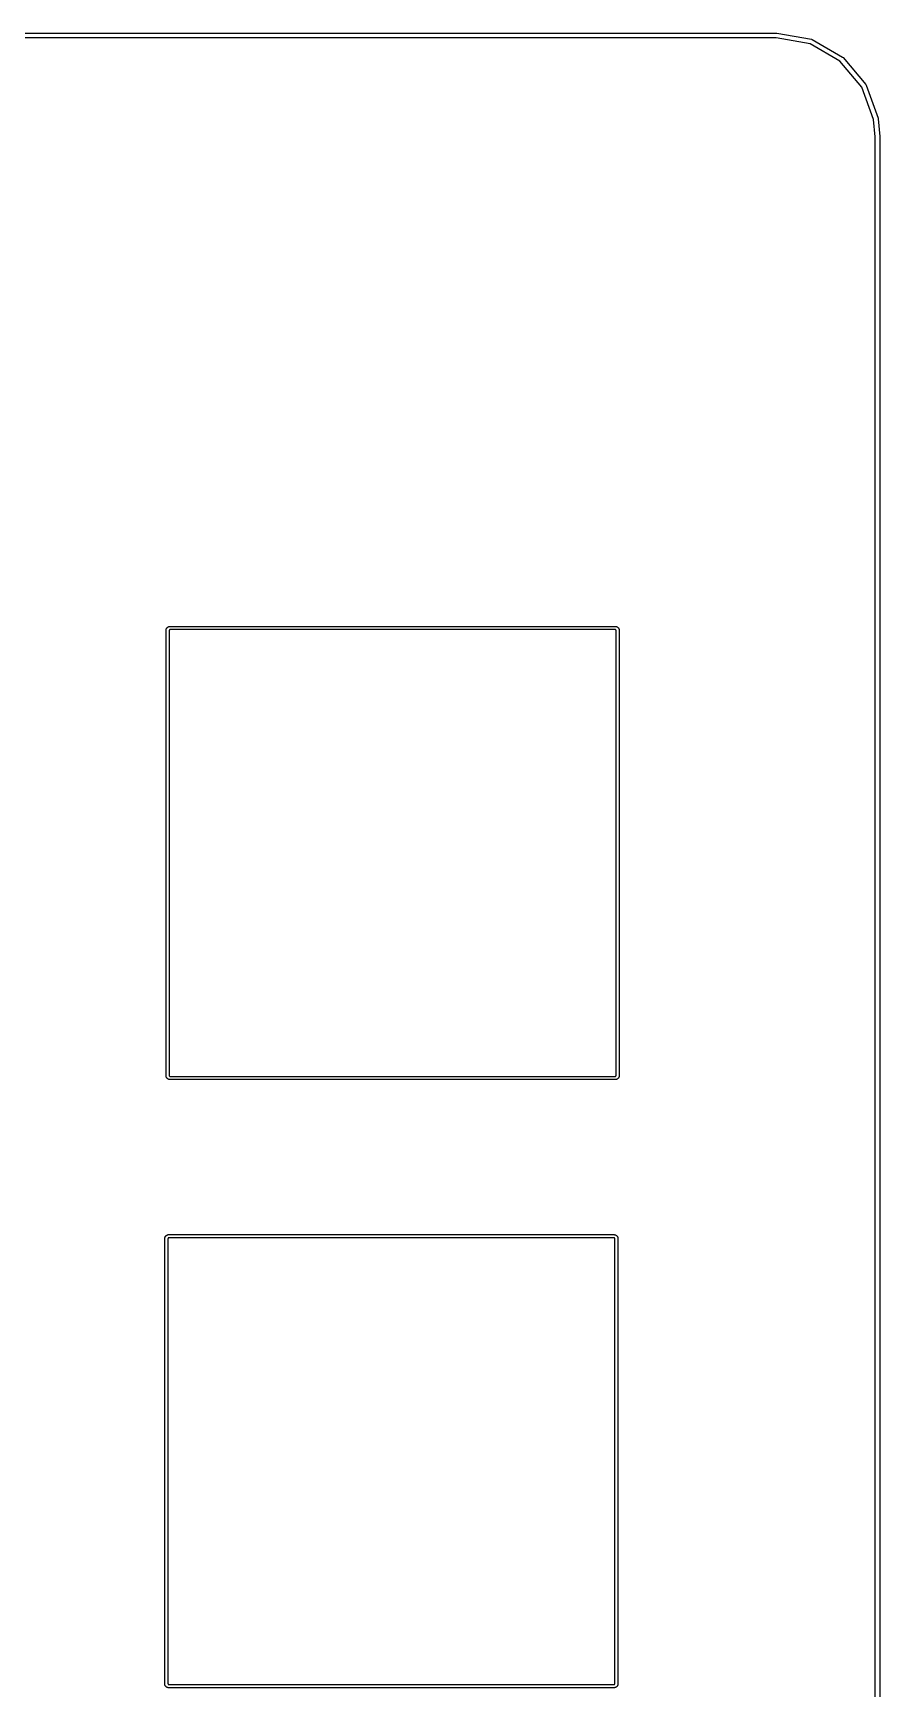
# Model space of a CAD drawing. Extents: x 69 to 219, y -146 to -41.
# Drawn here: x 187.5 to 214.1, y -92.5 to -40.6 of the extents above; entities that cross this region are included whole.
import ezdxf

# ---------------------------------------------------------------- set-up
doc = ezdxf.new("R2010")
doc.units = 0
doc.header["$MEASUREMENT"] = 0
doc.layers.add('BLACK', color=7, linetype='CONTINUOUS')

msp = doc.modelspace()

# ---------------------------------------------------------------- linework, layer by layer
at = {"layer": 'Black'}
for p, q in [((116.205, -40.565), (210.82, -40.565)), ((210.813, -40.715), (116.211, -40.715)), ((211.88, -40.903), (210.813, -40.715)), ((210.82, -40.565), (210.826, -40.5661)), ((210.826, -40.5661), (210.833, -40.5661)), ((210.833, -40.5661), (211.919, -40.7576)), ((212.812, -41.4411), (211.88, -40.903)), ((211.919, -40.7576), (211.943, -40.7665)), ((211.943, -40.7665), (211.943, -40.7665)), ((211.943, -40.7665), (212.898, -41.3179)), ((213.504, -42.2656), (212.812, -41.4411)), ((212.898, -41.3179), (212.918, -41.3346)), ((212.918, -41.3346), (212.918, -41.3346)), ((212.918, -41.3346), (213.627, -42.1793)), ((213.873, -43.28), (213.504, -42.2656)), ((213.627, -42.1793), (213.627, -42.1793)), ((213.627, -42.1793), (213.64, -42.2018)), ((213.64, -42.2018), (214.017, -43.238)), ((213.92, -43.8183), (213.873, -43.28)), ((214.017, -43.238), (214.019, -43.2477)), ((214.019, -43.2477), (214.021, -43.2571)), ((214.021, -43.2571), (214.07, -43.8085)), ((213.92, -45.085), (213.92, -43.8183)), ((214.07, -43.8085), (214.069, -43.8118)), ((214.069, -43.8118), (214.07, -43.815)), ((214.07, -43.815), (214.07, -45.085)), ((213.92, -95.25), (213.92, -45.085)), ((214.07, -45.085), (214.07, -95.25)), ((191.691, -59.2349), (191.694, -59.2301)), ((191.694, -59.2301), (191.698, -59.2257)), ((191.698, -59.2257), (191.702, -59.2209)), ((191.702, -59.2209), (191.704, -59.2198)), ((191.704, -59.2198), (191.705, -59.2185)), ((191.705, -59.2178), (191.706, -59.217)), ((191.705, -59.2185), (191.705, -59.2178)), ((191.706, -59.217), (191.712, -59.2121)), ((191.712, -59.2121), (191.718, -59.2069)), ((191.718, -59.2069), (191.719, -59.2066)), ((191.719, -59.2059), (191.721, -59.2048)), ((191.719, -59.2066), (191.719, -59.2059)), ((191.721, -59.2048), (191.723, -59.2035)), ((191.723, -59.2035), (191.73, -59.1994)), ((191.73, -59.1994), (191.737, -59.1951)), ((191.737, -59.1951), (191.74, -59.1942)), ((191.74, -59.1942), (191.742, -59.1926)), ((191.742, -59.1926), (191.75, -59.1898)), ((191.75, -59.1898), (191.758, -59.1869)), ((191.758, -59.1869), (191.761, -59.1864)), ((191.761, -59.1864), (191.764, -59.1852)), ((191.764, -59.1852), (191.772, -59.1841)), ((191.772, -59.1841), (191.78, -59.1827)), ((191.78, -59.1827), (191.782, -59.1827)), ((191.782, -59.1827), (191.785, -59.1822)), ((191.785, -59.1822), (191.789, -59.1823)), ((191.789, -59.1823), (191.793, -59.1816)), ((191.793, -59.1816), (205.763, -59.1816)), ((205.763, -59.1816), (205.767, -59.1823)), ((205.767, -59.1823), (205.771, -59.1822)), ((205.771, -59.1822), (205.774, -59.1827)), ((205.774, -59.1827), (205.776, -59.1827)), ((205.776, -59.1827), (205.776, -59.1828)), ((205.776, -59.1828), (205.777, -59.1827)), ((205.777, -59.1827), (205.785, -59.1843)), ((205.785, -59.1843), (205.793, -59.1857)), ((205.793, -59.1857), (205.793, -59.1859)), ((205.793, -59.1859), (205.794, -59.186)), ((205.794, -59.186), (205.795, -59.1864)), ((205.795, -59.1864), (205.797, -59.1867)), ((205.797, -59.1867), (205.797, -59.1868)), ((205.797, -59.1868), (205.797, -59.1868)), ((205.797, -59.1868), (205.805, -59.1896)), ((205.805, -59.1896), (205.813, -59.1923)), ((205.813, -59.1923), (205.813, -59.1925)), ((205.813, -59.1925), (205.814, -59.1926)), ((205.814, -59.1926), (205.816, -59.1942)), ((205.816, -59.1942), (205.819, -59.1951)), ((205.819, -59.1951), (205.826, -59.1994)), ((205.826, -59.1994), (205.833, -59.2035)), ((205.833, -59.2035), (205.835, -59.2048)), ((205.835, -59.2048), (205.837, -59.2059)), ((205.837, -59.2059), (205.837, -59.2066)), ((205.837, -59.2066), (205.838, -59.2069)), ((205.838, -59.2069), (205.844, -59.2121)), ((205.844, -59.2121), (205.85, -59.217)), ((205.85, -59.217), (205.851, -59.2178)), ((205.851, -59.2178), (205.851, -59.2185)), ((205.851, -59.2185), (205.852, -59.2198)), ((205.852, -59.2198), (205.854, -59.2209)), ((205.854, -59.2209), (205.858, -59.2257)), ((205.858, -59.2257), (205.862, -59.2301)), ((205.862, -59.2301), (205.865, -59.2349)), ((191.667, -59.3078), (191.668, -59.3041)), ((191.667, -73.2778), (191.667, -59.3078)), ((191.668, -59.2945), (191.669, -59.2868)), ((191.668, -59.2974), (191.668, -59.2945)), ((191.668, -59.3003), (191.668, -59.2974)), ((191.668, -59.3041), (191.668, -59.3003)), ((191.669, -59.2868), (191.67, -59.2791)), ((191.67, -59.2791), (191.671, -59.2768)), ((191.671, -59.2768), (191.672, -59.2742)), ((191.672, -59.2717), (191.673, -59.2691)), ((191.672, -59.2742), (191.672, -59.2717)), ((191.673, -59.2691), (191.675, -59.2635)), ((191.675, -59.2635), (191.677, -59.2578)), ((191.677, -59.2578), (191.679, -59.2557)), ((191.679, -59.2557), (191.68, -59.2533)), ((191.68, -59.2525), (191.683, -59.2468)), ((191.68, -59.2533), (191.68, -59.2525)), ((191.683, -59.2468), (191.687, -59.2392)), ((191.687, -59.2392), (191.691, -59.2349)), ((191.768, -59.3038), (191.767, -59.3049)), ((191.767, -59.3049), (191.767, -59.3087)), ((191.767, -59.3087), (191.767, -59.3116)), ((191.767, -59.3116), (191.767, -73.274)), ((191.769, -59.2977), (191.768, -59.3001)), ((191.768, -59.3001), (191.768, -59.3007)), ((191.768, -59.3007), (191.768, -59.3012)), ((191.768, -59.3012), (191.768, -59.3032)), ((191.768, -59.3032), (191.768, -59.3036)), ((191.768, -59.3036), (191.768, -59.3038)), ((191.771, -59.2951), (191.769, -59.2977)), ((191.772, -59.2932), (191.771, -59.294)), ((191.771, -59.294), (191.771, -59.295)), ((191.771, -59.295), (191.771, -59.2951)), ((191.773, -59.2924), (191.772, -59.2926)), ((191.772, -59.2926), (191.772, -59.2932)), ((191.776, -59.2887), (191.773, -59.2924)), ((191.778, -59.2866), (191.776, -59.2887)), ((191.779, -59.2862), (191.778, -59.2866)), ((191.78, -59.2858), (191.779, -59.2862)), ((191.779, -59.2862), (191.779, -59.2862)), ((191.782, -59.2843), (191.78, -59.2858)), ((191.786, -59.283), (191.782, -59.2842)), ((191.782, -59.2842), (191.782, -59.2843)), ((191.789, -59.2825), (191.786, -59.2829)), ((191.786, -59.2829), (191.786, -59.283)), ((191.79, -59.282), (191.789, -59.2825)), ((191.794, -59.2821), (191.79, -59.282)), ((191.797, -59.2816), (191.794, -59.2821)), ((205.759, -59.2816), (191.797, -59.2816)), ((205.762, -59.2821), (205.759, -59.2816)), ((205.766, -59.282), (205.762, -59.2821)), ((205.769, -59.2827), (205.766, -59.282)), ((205.774, -59.2842), (205.769, -59.2827)), ((205.774, -59.2843), (205.774, -59.2842)), ((205.776, -59.2858), (205.774, -59.2843)), ((205.777, -59.2862), (205.776, -59.2858)), ((205.778, -59.2866), (205.777, -59.2862)), ((205.777, -59.2862), (205.777, -59.2862)), ((205.78, -59.2887), (205.778, -59.2866)), ((205.783, -59.2924), (205.78, -59.2887)), ((205.784, -59.2926), (205.783, -59.2924)), ((205.784, -59.2932), (205.784, -59.2926)), ((205.785, -59.294), (205.784, -59.2932)), ((205.785, -59.295), (205.785, -59.294)), ((205.785, -59.2951), (205.785, -59.295)), ((205.787, -59.2977), (205.785, -59.2951)), ((205.788, -59.3001), (205.787, -59.2977)), ((205.788, -59.3007), (205.788, -59.3001)), ((205.788, -59.3012), (205.788, -59.3007)), ((205.788, -59.3032), (205.788, -59.3012)), ((205.788, -59.3036), (205.788, -59.3032)), ((205.788, -59.3038), (205.788, -59.3036)), ((205.789, -59.3049), (205.788, -59.3038)), ((205.789, -59.3087), (205.789, -59.3049)), ((205.789, -59.3116), (205.789, -59.3087)), ((205.789, -73.274), (205.789, -59.3116)), ((205.865, -59.2349), (205.869, -59.2392)), ((205.869, -59.2392), (205.873, -59.2468)), ((205.873, -59.2468), (205.876, -59.2525)), ((205.876, -59.2525), (205.876, -59.2533)), ((205.876, -59.2533), (205.877, -59.2557)), ((205.877, -59.2557), (205.879, -59.2578)), ((205.879, -59.2578), (205.881, -59.2635)), ((205.881, -59.2635), (205.883, -59.2691)), ((205.883, -59.2691), (205.884, -59.2717)), ((205.884, -59.2717), (205.884, -59.2742)), ((205.884, -59.2742), (205.885, -59.2768)), ((205.885, -59.2768), (205.886, -59.2791)), ((205.886, -59.2791), (205.887, -59.2869)), ((205.887, -59.2869), (205.888, -59.2945)), ((205.888, -59.2945), (205.888, -59.2974)), ((205.888, -59.2974), (205.888, -59.3003)), ((205.888, -59.3003), (205.888, -59.3041)), ((205.888, -59.3041), (205.889, -59.3078)), ((205.889, -59.3078), (205.889, -73.2778)), ((191.668, -73.2816), (191.667, -73.2778)), ((191.668, -73.2854), (191.668, -73.2816)), ((191.668, -73.2881), (191.668, -73.2854)), ((191.668, -73.291), (191.668, -73.2881)), ((191.669, -73.2987), (191.668, -73.291)), ((191.67, -73.3063), (191.669, -73.2987)), ((191.671, -73.3087), (191.67, -73.3063)), ((191.672, -73.3113), (191.671, -73.3087)), ((191.672, -73.3138), (191.672, -73.3113)), ((191.673, -73.3164), (191.672, -73.3138)), ((191.675, -73.322), (191.673, -73.3164)), ((191.677, -73.3277), (191.675, -73.322)), ((191.679, -73.3298), (191.677, -73.3277)), ((191.679, -73.3314), (191.679, -73.3298)), ((191.68, -73.3317), (191.679, -73.3314)), ((191.679, -73.3314), (191.679, -73.3314)), ((191.68, -73.3322), (191.68, -73.3317)), ((191.68, -73.3324), (191.68, -73.3322)), ((191.683, -73.3389), (191.68, -73.3324)), ((191.687, -73.3464), (191.683, -73.3389)), ((191.688, -73.3466), (191.687, -73.3464)), ((191.688, -73.3468), (191.688, -73.3466)), ((191.691, -73.3508), (191.688, -73.3468)), ((191.694, -73.3554), (191.691, -73.3508)), ((191.698, -73.3598), (191.694, -73.3554)), ((191.702, -73.3646), (191.698, -73.3598)), ((191.704, -73.3657), (191.702, -73.3646)), ((191.705, -73.367), (191.704, -73.3657)), ((191.705, -73.3676), (191.705, -73.367)), ((191.706, -73.3685), (191.705, -73.3676)), ((191.712, -73.3734), (191.706, -73.3685)), ((191.718, -73.3786), (191.712, -73.3734)), ((191.719, -73.3789), (191.718, -73.3786)), ((191.719, -73.3796), (191.719, -73.3789)), ((191.721, -73.3807), (191.719, -73.3796)), ((191.723, -73.382), (191.721, -73.3807)), ((191.73, -73.3861), (191.723, -73.382)), ((191.737, -73.3904), (191.73, -73.3861)), ((191.74, -73.3913), (191.737, -73.3904)), ((191.742, -73.3929), (191.74, -73.3913)), ((191.75, -73.3957), (191.742, -73.3929)), ((191.758, -73.3986), (191.75, -73.3957)), ((191.761, -73.3991), (191.758, -73.3986)), ((191.764, -73.4003), (191.761, -73.3991)), ((191.772, -73.4014), (191.764, -73.4003)), ((191.767, -73.274), (191.767, -73.2767)), ((191.767, -73.2767), (191.767, -73.2805)), ((191.767, -73.2805), (191.768, -73.2817)), ((191.768, -73.2817), (191.768, -73.2818)), ((191.768, -73.2818), (191.768, -73.2823)), ((191.768, -73.2823), (191.768, -73.2843)), ((191.768, -73.2843), (191.768, -73.2848)), ((191.768, -73.2848), (191.768, -73.2854)), ((191.768, -73.2854), (191.769, -73.2879)), ((191.769, -73.2879), (191.771, -73.2914)), ((191.771, -73.2914), (191.772, -73.2923)), ((191.772, -73.2923), (191.772, -73.2929)), ((191.772, -73.2929), (191.773, -73.2931)), ((191.78, -73.4028), (191.772, -73.4014)), ((191.773, -73.2931), (191.776, -73.2968)), ((191.776, -73.2968), (191.778, -73.2989)), ((191.778, -73.2989), (191.779, -73.2993)), ((191.779, -73.2993), (191.779, -73.2993)), ((191.779, -73.2993), (191.78, -73.2997)), ((191.78, -73.2997), (191.782, -73.3012)), ((191.782, -73.4028), (191.78, -73.4028)), ((191.782, -73.3012), (191.782, -73.3013)), ((191.782, -73.3013), (191.786, -73.3025)), ((191.785, -73.4033), (191.782, -73.4028)), ((191.789, -73.4033), (191.785, -73.4033)), ((191.786, -73.3025), (191.786, -73.3026)), ((191.786, -73.3026), (191.789, -73.303)), ((191.789, -73.303), (191.79, -73.3035)), ((191.793, -73.404), (191.789, -73.4033)), ((191.79, -73.3035), (191.794, -73.3035)), ((205.763, -73.404), (191.793, -73.404)), ((191.794, -73.3035), (191.797, -73.304)), ((191.797, -73.304), (205.759, -73.304)), ((205.759, -73.304), (205.762, -73.3035)), ((205.762, -73.3035), (205.766, -73.3035)), ((205.767, -73.4033), (205.763, -73.404)), ((205.766, -73.3035), (205.769, -73.3028)), ((205.771, -73.4033), (205.767, -73.4033)), ((205.769, -73.3028), (205.774, -73.3013)), ((205.774, -73.4028), (205.771, -73.4033)), ((205.774, -73.3012), (205.776, -73.2997)), ((205.774, -73.3013), (205.774, -73.3012)), ((205.776, -73.4028), (205.774, -73.4028)), ((205.776, -73.2997), (205.777, -73.2993)), ((205.777, -73.4028), (205.776, -73.4027)), ((205.776, -73.4027), (205.776, -73.4028)), ((205.777, -73.2993), (205.778, -73.2989)), ((205.777, -73.2993), (205.777, -73.2993)), ((205.785, -73.4012), (205.777, -73.4028)), ((205.778, -73.2989), (205.78, -73.2968)), ((205.78, -73.2968), (205.783, -73.2931)), ((205.783, -73.2931), (205.784, -73.2929)), ((205.784, -73.2923), (205.785, -73.2914)), ((205.784, -73.2929), (205.784, -73.2923)), ((205.785, -73.2914), (205.787, -73.2879)), ((205.793, -73.3998), (205.785, -73.4012)), ((205.787, -73.2879), (205.788, -73.2854)), ((205.788, -73.2817), (205.789, -73.2805)), ((205.788, -73.2818), (205.788, -73.2817)), ((205.788, -73.2823), (205.788, -73.2818)), ((205.788, -73.2843), (205.788, -73.2823)), ((205.788, -73.2848), (205.788, -73.2843)), ((205.788, -73.2854), (205.788, -73.2848)), ((205.789, -73.2767), (205.789, -73.274)), ((205.789, -73.2805), (205.789, -73.2767)), ((205.794, -73.3995), (205.793, -73.3996)), ((205.793, -73.3996), (205.793, -73.3998)), ((205.795, -73.3991), (205.794, -73.3995)), ((205.797, -73.3988), (205.795, -73.3991)), ((205.805, -73.3959), (205.797, -73.3987)), ((205.797, -73.3987), (205.797, -73.3987)), ((205.797, -73.3987), (205.797, -73.3988)), ((205.813, -73.3932), (205.805, -73.3959)), ((205.814, -73.3929), (205.813, -73.393)), ((205.813, -73.393), (205.813, -73.3932)), ((205.816, -73.3913), (205.814, -73.3929)), ((205.819, -73.3904), (205.816, -73.3913)), ((205.826, -73.3861), (205.819, -73.3904)), ((205.833, -73.382), (205.826, -73.3861)), ((205.835, -73.3807), (205.833, -73.382)), ((205.837, -73.3796), (205.835, -73.3807)), ((205.838, -73.3786), (205.837, -73.3789)), ((205.837, -73.3789), (205.837, -73.3796)), ((205.844, -73.3734), (205.838, -73.3786)), ((205.85, -73.3685), (205.844, -73.3734)), ((205.851, -73.3677), (205.85, -73.3685)), ((205.852, -73.3657), (205.851, -73.367)), ((205.851, -73.367), (205.851, -73.3677)), ((205.854, -73.3646), (205.852, -73.3657)), ((205.858, -73.3598), (205.854, -73.3646)), ((205.862, -73.3554), (205.858, -73.3598)), ((205.865, -73.3508), (205.862, -73.3554)), ((205.868, -73.3468), (205.865, -73.3508)), ((205.869, -73.3464), (205.868, -73.3466)), ((205.868, -73.3466), (205.868, -73.3468)), ((205.873, -73.3389), (205.869, -73.3464)), ((205.876, -73.3324), (205.873, -73.3389)), ((205.877, -73.3314), (205.876, -73.3317)), ((205.876, -73.3317), (205.876, -73.3322)), ((205.876, -73.3322), (205.876, -73.3324)), ((205.879, -73.3277), (205.877, -73.3298)), ((205.877, -73.3298), (205.877, -73.3314)), ((205.877, -73.3314), (205.877, -73.3314)), ((205.881, -73.322), (205.879, -73.3277)), ((205.883, -73.3164), (205.881, -73.322)), ((205.884, -73.3138), (205.883, -73.3164)), ((205.885, -73.3087), (205.884, -73.3113)), ((205.884, -73.3113), (205.884, -73.3138)), ((205.886, -73.3063), (205.885, -73.3087)), ((205.887, -73.2986), (205.886, -73.3063)), ((205.888, -73.291), (205.887, -73.2986)), ((205.889, -73.2778), (205.888, -73.2816)), ((205.888, -73.2816), (205.888, -73.2854)), ((205.888, -73.2854), (205.888, -73.2881)), ((205.888, -73.2881), (205.888, -73.291)), ((191.627, -78.3925), (191.628, -78.3888)), ((191.627, -92.3625), (191.627, -78.3925)), ((191.628, -78.3793), (191.629, -78.3718)), ((191.628, -78.3821), (191.628, -78.3793)), ((191.628, -78.385), (191.628, -78.3821)), ((191.628, -78.3888), (191.628, -78.385)), ((191.629, -78.3718), (191.63, -78.3642)), ((191.63, -78.3642), (191.631, -78.3616)), ((191.631, -78.3616), (191.632, -78.3589)), ((191.632, -78.3562), (191.633, -78.3534)), ((191.632, -78.3589), (191.632, -78.3562)), ((191.633, -78.3534), (191.635, -78.3481)), ((191.635, -78.3481), (191.637, -78.3425)), ((191.637, -78.3425), (191.639, -78.3402)), ((191.639, -78.3389), (191.64, -78.3382)), ((191.639, -78.339), (191.639, -78.3389)), ((191.639, -78.3402), (191.639, -78.339)), ((191.64, -78.3375), (191.643, -78.3314)), ((191.64, -78.3377), (191.64, -78.3375)), ((191.64, -78.3382), (191.64, -78.3377)), ((191.643, -78.3314), (191.647, -78.3239)), ((191.647, -78.3239), (191.648, -78.3237)), ((191.648, -78.3235), (191.649, -78.3221)), ((191.648, -78.3237), (191.648, -78.3235)), ((191.649, -78.3221), (191.65, -78.3205)), ((191.65, -78.3205), (191.651, -78.3181)), ((191.651, -78.3181), (191.653, -78.3153)), ((191.653, -78.3153), (191.657, -78.3112)), ((191.657, -78.3112), (191.66, -78.3067)), ((191.66, -78.3067), (191.663, -78.3051)), ((191.663, -78.3051), (191.665, -78.3029)), ((191.665, -78.3029), (191.666, -78.3023)), ((191.666, -78.3012), (191.672, -78.2966)), ((191.666, -78.3023), (191.666, -78.3012)), ((191.672, -78.2966), (191.678, -78.2916)), ((191.678, -78.2916), (191.679, -78.2911)), ((191.679, -78.2911), (191.68, -78.2903)), ((191.68, -78.2903), (191.681, -78.2895)), ((191.681, -78.2895), (191.682, -78.2886)), ((191.682, -78.2886), (191.69, -78.2842)), ((191.69, -78.2842), (191.697, -78.2798)), ((191.697, -78.2798), (191.7, -78.2787)), ((191.7, -78.2787), (191.703, -78.2771)), ((191.703, -78.2771), (191.71, -78.2746)), ((191.71, -78.2746), (191.717, -78.2719)), ((191.717, -78.2719), (191.72, -78.2713)), ((191.72, -78.2713), (191.724, -78.2699)), ((191.724, -78.2699), (191.732, -78.2688)), ((191.728, -78.3885), (191.727, -78.3896)), ((191.727, -78.3896), (191.727, -78.3934)), ((191.727, -78.3934), (191.727, -78.3963)), ((191.727, -78.3963), (191.727, -92.3587)), ((191.729, -78.3825), (191.728, -78.3848)), ((191.728, -78.3848), (191.728, -78.3856)), ((191.728, -78.3856), (191.728, -78.3859)), ((191.728, -78.3859), (191.728, -78.387)), ((191.728, -78.387), (191.728, -78.3881)), ((191.728, -78.3881), (191.728, -78.3885)), ((191.732, -78.3767), (191.729, -78.3825)), ((191.732, -78.2688), (191.74, -78.2674)), ((191.734, -78.3748), (191.732, -78.3767)), ((191.736, -78.3733), (191.734, -78.3748)), ((191.738, -78.3714), (191.736, -78.3733)), ((191.742, -78.3691), (191.738, -78.3714)), ((191.74, -78.2674), (191.742, -78.2674)), ((191.742, -78.2674), (191.745, -78.2669)), ((191.745, -78.368), (191.742, -78.3691)), ((191.745, -78.2669), (191.749, -78.267)), ((191.746, -78.3676), (191.745, -78.368)), ((191.749, -78.3672), (191.746, -78.3676)), ((191.749, -78.267), (191.753, -78.2663)), ((191.75, -78.3667), (191.749, -78.3672)), ((191.754, -78.3668), (191.75, -78.3667)), ((191.753, -78.2663), (205.723, -78.2663)), ((191.757, -78.3663), (191.754, -78.3668)), ((205.718, -78.3663), (191.757, -78.3663)), ((205.72, -78.3666), (205.718, -78.3663)), ((205.725, -78.3666), (205.72, -78.3666)), ((205.723, -78.2663), (205.727, -78.2671)), ((205.729, -78.3674), (205.725, -78.3666)), ((205.727, -78.2671), (205.732, -78.2671)), ((205.734, -78.369), (205.729, -78.3674)), ((205.729, -78.3674), (205.729, -78.3674)), ((205.732, -78.2671), (205.734, -78.2674)), ((205.734, -78.2674), (205.736, -78.2674)), ((205.734, -78.3691), (205.734, -78.369)), ((205.738, -78.3714), (205.734, -78.3691)), ((205.734, -78.3691), (205.734, -78.3691)), ((205.736, -78.2674), (205.736, -78.2675)), ((205.736, -78.2675), (205.737, -78.2674)), ((205.737, -78.2674), (205.745, -78.269)), ((205.74, -78.3733), (205.738, -78.3714)), ((205.743, -78.3771), (205.74, -78.3733)), ((205.74, -78.3733), (205.74, -78.3733)), ((205.744, -78.3772), (205.743, -78.3771)), ((205.744, -78.3777), (205.744, -78.3772)), ((205.745, -78.3787), (205.744, -78.3777)), ((205.745, -78.269), (205.753, -78.2704)), ((205.745, -78.3798), (205.745, -78.3787)), ((205.747, -78.384), (205.745, -78.3798)), ((205.748, -78.3855), (205.747, -78.384)), ((205.748, -78.3875), (205.748, -78.3855)), ((205.748, -78.3878), (205.748, -78.3875)), ((205.748, -78.3881), (205.748, -78.3878)), ((205.748, -78.3885), (205.748, -78.3881)), ((205.749, -78.3896), (205.748, -78.3885)), ((205.749, -78.3934), (205.749, -78.3896)), ((205.749, -78.3963), (205.749, -78.3934)), ((205.749, -92.3587), (205.749, -78.3963)), ((205.753, -78.2704), (205.753, -78.2706)), ((205.753, -78.2706), (205.754, -78.2707)), ((205.754, -78.2707), (205.755, -78.2713)), ((205.755, -78.2713), (205.757, -78.2716)), ((205.757, -78.2716), (205.765, -78.2744)), ((205.765, -78.2744), (205.773, -78.2771)), ((205.773, -78.2771), (205.776, -78.2787)), ((205.776, -78.2787), (205.779, -78.2798)), ((205.779, -78.2798), (205.786, -78.2842)), ((205.786, -78.2842), (205.794, -78.2886)), ((205.794, -78.2886), (205.795, -78.2895)), ((205.795, -78.2895), (205.796, -78.2903)), ((205.796, -78.2903), (205.797, -78.2911)), ((205.797, -78.2911), (205.798, -78.2916)), ((205.798, -78.2916), (205.804, -78.2966)), ((205.804, -78.2966), (205.81, -78.3012)), ((205.81, -78.3012), (205.81, -78.3023)), ((205.81, -78.3023), (205.811, -78.3032)), ((205.811, -78.3032), (205.812, -78.3045)), ((205.812, -78.3045), (205.814, -78.3056)), ((205.814, -78.3056), (205.818, -78.3105)), ((205.818, -78.3105), (205.822, -78.3151)), ((205.822, -78.3151), (205.825, -78.3196)), ((205.825, -78.3196), (205.828, -78.3235)), ((205.828, -78.3235), (205.828, -78.3237)), ((205.828, -78.3237), (205.829, -78.3239)), ((205.829, -78.3239), (205.833, -78.3314)), ((205.833, -78.3314), (205.837, -78.3389)), ((205.837, -78.3389), (205.837, -78.3391)), ((205.837, -78.3391), (205.837, -78.3393)), ((205.837, -78.3393), (205.837, -78.3413)), ((205.837, -78.3413), (205.838, -78.3431)), ((205.838, -78.3431), (205.84, -78.3477)), ((205.84, -78.3477), (205.842, -78.3519)), ((205.842, -78.3519), (205.844, -78.3582)), ((205.844, -78.3582), (205.846, -78.3642)), ((205.846, -78.3642), (205.847, -78.3718)), ((205.847, -78.3718), (205.848, -78.3793)), ((205.848, -78.3793), (205.848, -78.3821)), ((205.848, -78.3821), (205.848, -78.385)), ((205.848, -78.385), (205.848, -78.3888)), ((205.848, -78.3888), (205.849, -78.3925)), ((205.849, -78.3925), (205.849, -92.3625)), ((191.628, -92.3662), (191.627, -92.3625)), ((191.628, -92.37), (191.628, -92.3662)), ((191.628, -92.3729), (191.628, -92.37)), ((191.628, -92.3757), (191.628, -92.3729)), ((191.629, -92.3832), (191.628, -92.3757)), ((191.63, -92.3908), (191.629, -92.3832)), ((191.631, -92.3934), (191.63, -92.3908)), ((191.632, -92.3961), (191.631, -92.3934)), ((191.632, -92.3988), (191.632, -92.3961)), ((191.633, -92.4016), (191.632, -92.3988)), ((191.635, -92.4069), (191.633, -92.4016)), ((191.637, -92.4125), (191.635, -92.4069)), ((191.639, -92.4148), (191.637, -92.4125)), ((191.639, -92.416), (191.639, -92.4148)), ((191.639, -92.4161), (191.639, -92.416)), ((191.64, -92.4168), (191.639, -92.4161)), ((191.64, -92.4173), (191.64, -92.4168)), ((191.64, -92.4175), (191.64, -92.4173)), ((191.643, -92.4236), (191.64, -92.4175)), ((191.647, -92.4311), (191.643, -92.4236)), ((191.648, -92.4313), (191.647, -92.4311)), ((191.648, -92.4315), (191.648, -92.4313)), ((191.649, -92.4329), (191.648, -92.4315)), ((191.65, -92.4345), (191.649, -92.4329)), ((191.651, -92.4369), (191.65, -92.4345)), ((191.653, -92.4397), (191.651, -92.4369)), ((191.657, -92.4438), (191.653, -92.4397)), ((191.66, -92.4483), (191.657, -92.4438)), ((191.663, -92.4499), (191.66, -92.4483)), ((191.665, -92.4521), (191.663, -92.4499)), ((191.666, -92.4527), (191.665, -92.4521)), ((191.666, -92.4538), (191.666, -92.4527)), ((191.672, -92.4584), (191.666, -92.4538)), ((191.678, -92.4634), (191.672, -92.4584)), ((191.679, -92.4639), (191.678, -92.4634)), ((191.68, -92.4647), (191.679, -92.4639)), ((191.681, -92.4655), (191.68, -92.4647)), ((191.682, -92.4664), (191.681, -92.4655)), ((191.69, -92.4708), (191.682, -92.4664)), ((191.697, -92.4752), (191.69, -92.4708)), ((191.7, -92.4763), (191.697, -92.4752)), ((191.703, -92.4779), (191.7, -92.4763)), ((191.71, -92.4804), (191.703, -92.4779)), ((191.717, -92.4831), (191.71, -92.4804)), ((191.721, -92.4838), (191.717, -92.4831)), ((191.727, -92.3587), (191.727, -92.3616)), ((191.727, -92.3616), (191.727, -92.3654)), ((191.727, -92.3654), (191.728, -92.3665)), ((191.728, -92.3665), (191.728, -92.3669)), ((191.728, -92.3669), (191.728, -92.368)), ((191.728, -92.368), (191.728, -92.3691)), ((191.728, -92.3691), (191.728, -92.3694)), ((191.728, -92.3694), (191.728, -92.3702)), ((191.728, -92.3702), (191.729, -92.3725)), ((191.729, -92.3725), (191.732, -92.3783)), ((191.732, -92.3783), (191.734, -92.3802)), ((191.734, -92.3802), (191.736, -92.3817)), ((191.736, -92.3817), (191.738, -92.3836)), ((191.738, -92.3836), (191.742, -92.3859)), ((191.742, -92.3859), (191.745, -92.387)), ((191.745, -92.387), (191.746, -92.3873)), ((191.746, -92.3873), (191.748, -92.3876)), ((191.748, -92.3876), (191.75, -92.3882)), ((191.75, -92.3882), (191.75, -92.3882)), ((191.75, -92.3882), (191.754, -92.3882)), ((191.754, -92.3882), (191.757, -92.3887)), ((191.757, -92.3887), (205.718, -92.3887)), ((205.718, -92.3887), (205.719, -92.3885)), ((205.719, -92.3885), (205.724, -92.3884)), ((205.724, -92.3884), (205.729, -92.3875)), ((205.729, -92.3875), (205.734, -92.386)), ((205.729, -92.3875), (205.729, -92.3875)), ((205.734, -92.3859), (205.738, -92.3836)), ((205.734, -92.386), (205.734, -92.3859)), ((205.734, -92.3859), (205.734, -92.3859)), ((205.738, -92.3836), (205.74, -92.3817)), ((205.74, -92.3817), (205.743, -92.3779)), ((205.74, -92.3817), (205.74, -92.3817)), ((205.743, -92.3779), (205.744, -92.3778)), ((205.744, -92.3773), (205.745, -92.3763)), ((205.744, -92.3778), (205.744, -92.3773)), ((205.745, -92.3752), (205.747, -92.371)), ((205.745, -92.3763), (205.745, -92.3752)), ((205.747, -92.371), (205.748, -92.3695)), ((205.748, -92.3665), (205.749, -92.3654)), ((205.748, -92.3669), (205.748, -92.3665)), ((205.748, -92.3672), (205.748, -92.3669)), ((205.748, -92.3675), (205.748, -92.3672)), ((205.748, -92.3695), (205.748, -92.3675)), ((205.749, -92.3616), (205.749, -92.3587)), ((205.749, -92.3654), (205.749, -92.3616)), ((205.757, -92.4834), (205.755, -92.4838)), ((205.765, -92.4806), (205.757, -92.4834)), ((205.773, -92.4779), (205.765, -92.4806)), ((205.776, -92.4763), (205.773, -92.4779)), ((205.779, -92.4752), (205.776, -92.4763)), ((205.786, -92.4708), (205.779, -92.4752)), ((205.794, -92.4664), (205.786, -92.4708)), ((205.795, -92.4655), (205.794, -92.4664)), ((205.796, -92.4647), (205.795, -92.4655)), ((205.797, -92.4639), (205.796, -92.4647)), ((205.798, -92.4634), (205.797, -92.4639)), ((205.804, -92.4584), (205.798, -92.4634)), ((205.81, -92.4538), (205.804, -92.4584)), ((205.811, -92.4518), (205.81, -92.4527)), ((205.81, -92.4527), (205.81, -92.4538)), ((205.812, -92.4505), (205.811, -92.4518)), ((205.814, -92.4494), (205.812, -92.4505)), ((205.818, -92.4445), (205.814, -92.4494)), ((205.822, -92.4399), (205.818, -92.4445)), ((205.825, -92.4354), (205.822, -92.4399)), ((205.828, -92.4315), (205.825, -92.4354)), ((205.829, -92.4311), (205.828, -92.4313)), ((205.828, -92.4313), (205.828, -92.4315)), ((205.833, -92.4236), (205.829, -92.4311)), ((205.837, -92.4161), (205.833, -92.4236)), ((205.838, -92.4119), (205.837, -92.4137)), ((205.837, -92.4137), (205.837, -92.4157)), ((205.837, -92.4157), (205.837, -92.4159)), ((205.837, -92.4159), (205.837, -92.4161)), ((205.84, -92.4073), (205.838, -92.4119)), ((205.842, -92.4031), (205.84, -92.4073)), ((205.844, -92.3968), (205.842, -92.4031)), ((205.846, -92.3908), (205.844, -92.3968)), ((205.847, -92.3832), (205.846, -92.3908)), ((205.848, -92.3757), (205.847, -92.3832)), ((205.849, -92.3625), (205.848, -92.3662)), ((205.848, -92.3662), (205.848, -92.37)), ((205.848, -92.37), (205.848, -92.3729)), ((205.848, -92.3729), (205.848, -92.3757)), ((191.725, -92.4852), (191.721, -92.4838)), ((191.733, -92.4862), (191.725, -92.4852)), ((191.74, -92.4875), (191.733, -92.4862)), ((191.742, -92.4875), (191.74, -92.4875)), ((191.745, -92.488), (191.742, -92.4875)), ((191.749, -92.488), (191.745, -92.488)), ((191.753, -92.4887), (191.749, -92.488)), ((205.723, -92.4887), (191.753, -92.4887)), ((205.728, -92.4878), (205.723, -92.4887)), ((205.733, -92.4877), (205.728, -92.4878)), ((205.734, -92.4875), (205.733, -92.4877)), ((205.736, -92.4875), (205.734, -92.4875)), ((205.745, -92.486), (205.736, -92.4875)), ((205.736, -92.4875), (205.736, -92.4875)), ((205.736, -92.4875), (205.736, -92.4875)), ((205.753, -92.4845), (205.745, -92.486)), ((205.755, -92.4838), (205.753, -92.4844)), ((205.753, -92.4844), (205.753, -92.4845)), ((205.753, -92.4845), (205.753, -92.4845))]:
    msp.add_line(p, q, dxfattribs=at)

doc.saveas('drawing.dxf')
